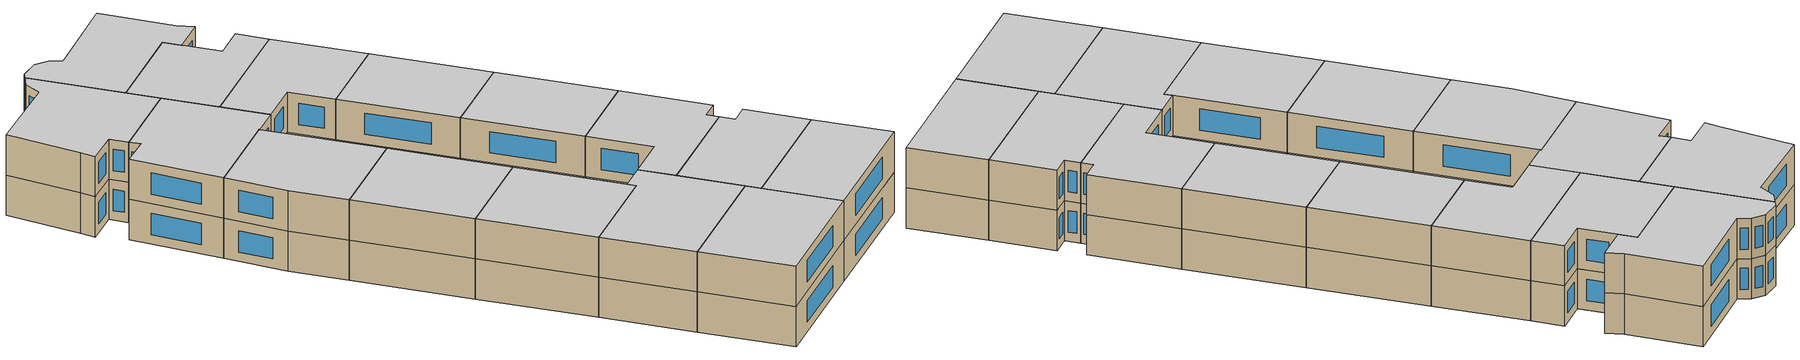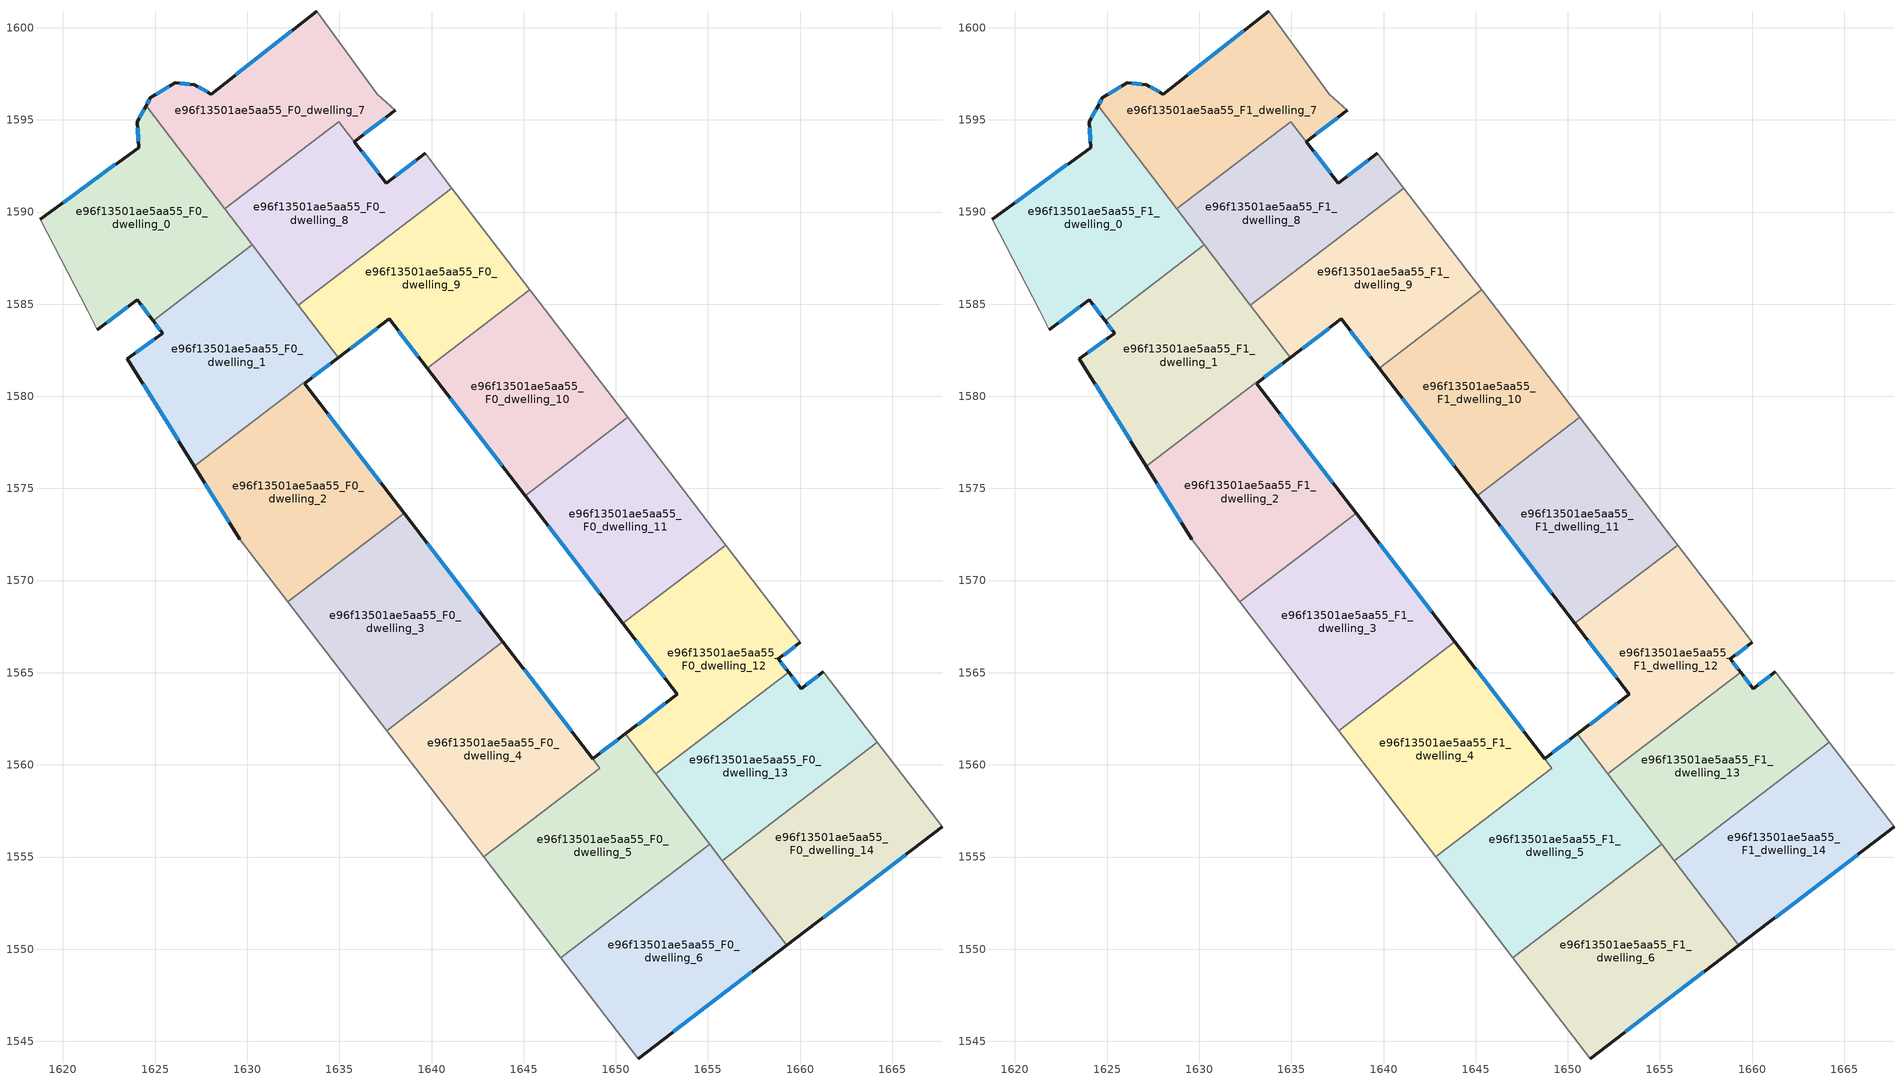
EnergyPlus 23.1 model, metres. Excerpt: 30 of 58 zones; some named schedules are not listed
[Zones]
e96f13501ae5aa55_F0_dwelling_0
 floor ground (EU_floor_Construction): 1624.52,1595.78 1630.28,1588.21 1624.89,1584.1 1624.03,1585.24 1621.85,1583.6 1621.34,1584.65 1618.76,1589.59 1624.1,1593.5 1624.03,1594.9 z0
 wall outside (EU_wall_Construction): 1624.52,1595.78 1624.03,1594.9 1624.1,1593.5 1618.76,1589.59 / 1621.85,1583.6 1624.03,1585.24 1624.89,1584.1 z0:3
 wall adiabatic (EU_wall_Construction): 1618.76,1589.59 1621.34,1584.65 1621.85,1583.6 z0:3
 wall to e96f13501ae5aa55_F0_dwelling_1 (EU_wall_Construction): 1624.89,1584.1 1630.28,1588.21 z0:3
 wall to e96f13501ae5aa55_F0_dwelling_7 (EU_wall_Construction): 1628.79,1590.17 1624.52,1595.78 z0:3
 wall to e96f13501ae5aa55_F0_dwelling_8 (EU_wall_Construction): 1630.28,1588.21 1628.79,1590.17 z0:3
 window (EU_Window_Construction): 1622.85,1592.58 1620.01,1590.51 / 1624.05,1594.57 1624.09,1593.83 / 1624.4,1595.57 1624.15,1595.11 / 1624.24,1584.97 1624.69,1584.37 / 1622.37,1583.99 1623.52,1584.85 z0.7:2.3
e96f13501ae5aa55_F0_dwelling_1
 floor ground (EU_floor_Construction): 1630.28,1588.21 1634.91,1582.15 1634.95,1582.1 1633.11,1580.7 1633.07,1580.75 1627.12,1576.21 1623.5,1582.04 1625.41,1583.41 1624.89,1584.1 z0
 wall outside (EU_wall_Construction): 1624.89,1584.1 1625.41,1583.41 1623.5,1582.04 1627.12,1576.21 / 1633.11,1580.7 1634.95,1582.1 z0:3
 wall to e96f13501ae5aa55_F0_dwelling_2 (EU_wall_Construction): 1627.12,1576.21 1633.07,1580.74 / 1633.07,1580.75 1633.11,1580.7 z0:3
 wall to e96f13501ae5aa55_F0_dwelling_8 (EU_wall_Construction): 1632.78,1584.94 1630.28,1588.21 z0:3
 wall to e96f13501ae5aa55_F0_dwelling_9 (EU_wall_Construction): 1634.95,1582.1 1634.91,1582.15 1632.78,1584.94 z0:3
 window (EU_Window_Construction): 1624.35,1580.67 1626.27,1577.58 / 1624.97,1583.09 1623.95,1582.36 / 1625.02,1583.94 1625.29,1583.57 / 1633.54,1581.03 1634.52,1581.77 z0.7:2.3
e96f13501ae5aa55_F0_dwelling_10
 floor ground (EU_floor_Construction): 1645.34,1585.77 1650.65,1578.85 1645.07,1574.6 1639.76,1581.52 z0
 wall outside (EU_wall_Construction): 1639.76,1581.52 1645.07,1574.6 z0:3
 wall to e96f13501ae5aa55_F0_dwelling_9 (EU_wall_Construction): 1645.34,1585.77 1639.76,1581.52 z0:3
 wall adiabatic (EU_wall_Construction): 1650.65,1578.85 1645.34,1585.77 z0:3
 wall to e96f13501ae5aa55_F0_dwelling_11 (EU_wall_Construction): 1645.07,1574.6 1650.65,1578.85 z0:3
 window (EU_Window_Construction): 1641.01,1579.89 1643.83,1576.22 z0.7:2.3
e96f13501ae5aa55_F0_dwelling_11
 floor ground (EU_floor_Construction): 1650.65,1578.85 1655.97,1571.93 1650.39,1567.67 1645.07,1574.6 z0
 wall outside (EU_wall_Construction): 1645.07,1574.6 1650.39,1567.67 z0:3
 wall adiabatic (EU_wall_Construction): 1655.97,1571.93 1650.65,1578.85 z0:3
 wall to e96f13501ae5aa55_F0_dwelling_12 (EU_wall_Construction): 1650.39,1567.67 1655.97,1571.93 z0:3
 window (EU_Window_Construction): 1646.32,1572.97 1649.14,1569.3 z0.7:2.3
e96f13501ae5aa55_F0_dwelling_12
 floor ground (EU_floor_Construction): 1655.97,1571.93 1660.02,1566.65 1658.83,1565.75 1659.37,1565.03 1652.16,1559.53 1650.52,1561.68 1653.34,1563.84 1650.39,1567.67 z0
 wall outside (EU_wall_Construction): 1650.39,1567.67 1653.34,1563.84 1650.52,1561.68 / 1659.37,1565.03 1658.83,1565.75 1660.02,1566.65 z0:3
 wall to e96f13501ae5aa55_F0_dwelling_13 (EU_wall_Construction): 1652.16,1559.53 1659.37,1565.03 z0:3
 wall adiabatic (EU_wall_Construction): 1660.02,1566.65 1655.97,1571.93 z0:3
 wall to e96f13501ae5aa55_F0_dwelling_5 (EU_wall_Construction): 1650.52,1561.68 1652.16,1559.53 z0:3
 window (EU_Window_Construction): 1652.67,1563.33 1651.18,1562.19 / 1651.08,1566.77 1652.64,1564.74 / 1659.1,1565.96 1659.74,1566.44 / 1659.24,1565.2 1658.95,1565.58 z0.7:2.3
e96f13501ae5aa55_F0_dwelling_13
 floor ground (EU_floor_Construction): 1661.26,1565.04 1664.19,1561.22 1655.77,1554.8 1652.16,1559.53 1659.37,1565.03 1660.07,1564.13 z0
 wall outside (EU_wall_Construction): 1661.26,1565.04 1660.07,1564.13 1659.37,1565.03 z0:3
 wall to e96f13501ae5aa55_F0_dwelling_14 (EU_wall_Construction): 1655.77,1554.8 1664.19,1561.22 z0:3
 wall adiabatic (EU_wall_Construction): 1664.19,1561.22 1661.26,1565.04 z0:3
 wall to e96f13501ae5aa55_F0_dwelling_6 (EU_wall_Construction): 1655.09,1555.69 1655.77,1554.8 z0:3
 wall to e96f13501ae5aa55_F0_dwelling_5 (EU_wall_Construction): 1652.16,1559.53 1655.09,1555.69 z0:3
 window (EU_Window_Construction): 1659.9,1564.34 1659.54,1564.82 / 1660.98,1564.83 1660.34,1564.34 z0.7:2.3
e96f13501ae5aa55_F0_dwelling_14
 floor ground (EU_floor_Construction): 1664.19,1561.22 1667.7,1556.64 1659.27,1550.21 1655.77,1554.8 z0
 wall outside (EU_wall_Construction): 1659.27,1550.21 1667.7,1556.64 z0:3
 wall adiabatic (EU_wall_Construction): 1667.7,1556.64 1664.19,1561.22 z0:3
 wall to e96f13501ae5aa55_F0_dwelling_6 (EU_wall_Construction): 1655.77,1554.8 1659.27,1550.21 z0:3
 window (EU_Window_Construction): 1661.25,1551.72 1665.72,1555.13 z0.7:2.3
e96f13501ae5aa55_F0_dwelling_2
 floor ground (EU_floor_Construction): 1633.11,1580.69 1638.51,1573.66 1632.2,1568.85 1629.59,1572.24 1627.12,1576.21 1633.07,1580.74 z0
 wall outside (EU_wall_Construction): 1627.12,1576.21 1629.59,1572.24 / 1638.51,1573.66 1633.11,1580.69 z0:3
 wall to e96f13501ae5aa55_F0_dwelling_3 (EU_wall_Construction): 1632.2,1568.85 1638.51,1573.66 z0:3
 wall adiabatic (EU_wall_Construction): 1629.59,1572.24 1632.2,1568.85 z0:3
 window (EU_Window_Construction): 1627.7,1575.28 1629.01,1573.18 / 1637.24,1575.31 1634.38,1579.04 z0.7:2.3
e96f13501ae5aa55_F0_dwelling_3
 floor ground (EU_floor_Construction): 1638.51,1573.66 1643.88,1566.67 1637.57,1561.86 1632.2,1568.85 z0
 wall outside (EU_wall_Construction): 1643.88,1566.67 1638.51,1573.66 z0:3
 wall to e96f13501ae5aa55_F0_dwelling_4 (EU_wall_Construction): 1637.57,1561.86 1643.88,1566.67 z0:3
 wall adiabatic (EU_wall_Construction): 1632.2,1568.85 1637.57,1561.86 z0:3
 window (EU_Window_Construction): 1642.62,1568.31 1639.77,1572.02 z0.7:2.3
e96f13501ae5aa55_F0_dwelling_4
 floor ground (EU_floor_Construction): 1643.88,1566.67 1649.13,1559.82 1642.82,1555.01 1637.57,1561.86 z0
 wall outside (EU_wall_Construction): 1648.74,1560.33 1643.88,1566.67 z0:3
 wall adiabatic (EU_wall_Construction): 1637.57,1561.86 1642.82,1555.01 z0:3
 wall to e96f13501ae5aa55_F0_dwelling_5 (EU_wall_Construction): 1642.82,1555.01 1649.13,1559.82 1648.74,1560.33 z0:3
 window (EU_Window_Construction): 1647.6,1561.82 1645.02,1565.18 z0.7:2.3
e96f13501ae5aa55_F0_dwelling_5
 floor ground (EU_floor_Construction): 1650.52,1561.68 1655.09,1555.69 1647.02,1549.54 1642.82,1555.01 1649.13,1559.82 1648.74,1560.33 z0
 wall outside (EU_wall_Construction): 1650.52,1561.68 1648.74,1560.33 z0:3
 wall to e96f13501ae5aa55_F0_dwelling_6 (EU_wall_Construction): 1647.02,1549.54 1655.09,1555.69 z0:3
 wall adiabatic (EU_wall_Construction): 1642.82,1555.01 1647.02,1549.54 z0:3
 window (EU_Window_Construction): 1650.1,1561.36 1649.16,1560.64 z0.7:2.3
e96f13501ae5aa55_F0_dwelling_6
 floor ground (EU_floor_Construction): 1655.09,1555.69 1659.27,1550.21 1651.22,1544.06 1647.02,1549.54 z0
 wall outside (EU_wall_Construction): 1651.22,1544.06 1659.27,1550.21 z0:3
 wall adiabatic (EU_wall_Construction): 1647.02,1549.54 1651.22,1544.06 z0:3
 window (EU_Window_Construction): 1653.11,1545.5 1657.38,1548.76 z0.7:2.3
e96f13501ae5aa55_F0_dwelling_7
 floor ground (EU_floor_Construction): 1633.77,1600.88 1637.05,1596.38 1638.04,1595.53 1635.8,1593.82 1634.97,1594.89 1628.79,1590.17 1624.52,1595.78 1624.74,1596.2 1626.1,1597.02 1627.14,1596.9 1628.03,1596.4 z0
 wall outside (EU_wall_Construction): 1635.8,1593.82 1638.04,1595.53 / 1633.77,1600.88 1628.03,1596.4 1627.14,1596.9 1626.1,1597.02 1624.74,1596.2 1624.52,1595.78 z0:3
 wall to e96f13501ae5aa55_F0_dwelling_8 (EU_wall_Construction): 1628.79,1590.17 1634.97,1594.89 1635.8,1593.82 z0:3
 wall adiabatic (EU_wall_Construction): 1638.04,1595.53 1637.05,1596.38 1633.77,1600.88 z0:3
 window (EU_Window_Construction): 1636.33,1594.22 1637.51,1595.13 / 1624.69,1596.1 1624.57,1595.88 / 1625.78,1596.82 1625.06,1596.39 / 1626.89,1596.93 1626.34,1596.99 / 1627.82,1596.52 1627.35,1596.78 / 1632.42,1599.83 1629.38,1597.45 z0.7:2.3
e96f13501ae5aa55_F0_dwelling_8
 floor ground (EU_floor_Construction): 1639.66,1593.18 1641.1,1591.29 1632.78,1584.94 1628.79,1590.17 1634.97,1594.89 1637.54,1591.56 z0
 wall outside (EU_wall_Construction): 1639.66,1593.18 1637.54,1591.56 1635.8,1593.82 z0:3
 wall to e96f13501ae5aa55_F0_dwelling_9 (EU_wall_Construction): 1632.78,1584.94 1641.1,1591.29 z0:3
 wall adiabatic (EU_wall_Construction): 1641.1,1591.29 1639.66,1593.18 z0:3
 window (EU_Window_Construction): 1639.16,1592.8 1638.04,1591.94 / 1637.13,1592.09 1636.21,1593.29 z0.7:2.3
e96f13501ae5aa55_F0_dwelling_9
 floor ground (EU_floor_Construction): 1641.1,1591.29 1645.34,1585.77 1639.76,1581.52 1637.7,1584.2 1634.95,1582.1 1632.78,1584.94 z0
 wall outside (EU_wall_Construction): 1634.95,1582.1 1637.7,1584.2 1639.76,1581.52 z0:3
 wall adiabatic (EU_wall_Construction): 1645.34,1585.77 1641.1,1591.29 z0:3
 window (EU_Window_Construction): 1635.59,1582.59 1637.05,1583.7 / 1638.18,1583.57 1639.28,1582.15 z0.7:2.3
e96f13501ae5aa55_F1_dwelling_0
 floor to e96f13501ae5aa55_F0_dwelling_0 (EU_floor_Construction): 1624.52,1595.78 1630.28,1588.21 1624.89,1584.1 1624.03,1585.24 1621.85,1583.6 1621.34,1584.65 1618.76,1589.59 1624.1,1593.5 1624.03,1594.9 z3
 wall outside (EU_wall_Construction): 1624.52,1595.78 1624.03,1594.9 1624.1,1593.5 1618.76,1589.59 / 1621.85,1583.6 1624.03,1585.24 1624.89,1584.1 z3:6
 wall adiabatic (EU_wall_Construction): 1618.76,1589.59 1621.34,1584.65 1621.85,1583.6 z3:6
 wall to e96f13501ae5aa55_F1_dwelling_1 (EU_wall_Construction): 1624.89,1584.1 1630.28,1588.21 z3:6
 wall to e96f13501ae5aa55_F1_dwelling_7 (EU_wall_Construction): 1628.79,1590.17 1624.52,1595.78 z3:6
 wall to e96f13501ae5aa55_F1_dwelling_8 (EU_wall_Construction): 1630.28,1588.21 1628.79,1590.17 z3:6
 window (EU_Window_Construction): 1622.85,1592.58 1620.01,1590.51 / 1624.05,1594.57 1624.09,1593.83 / 1624.4,1595.57 1624.15,1595.11 / 1624.24,1584.97 1624.69,1584.37 / 1622.37,1583.99 1623.52,1584.85 z3.7:5.3
 ceiling to e96f13501ae5aa55_F2_dwelling_0 (EU_floor_Construction): 1630.28,1588.21 1624.52,1595.78 1624.03,1594.9 1624.1,1593.5 1618.76,1589.59 1621.34,1584.65 1621.85,1583.6 1624.03,1585.24 1624.89,1584.1 z6
e96f13501ae5aa55_F1_dwelling_1
 floor to e96f13501ae5aa55_F0_dwelling_1 (EU_floor_Construction): 1630.28,1588.21 1634.91,1582.15 1634.95,1582.1 1633.11,1580.7 1633.07,1580.75 1627.12,1576.21 1623.5,1582.04 1625.41,1583.41 1624.89,1584.1 z3
 wall outside (EU_wall_Construction): 1624.89,1584.1 1625.41,1583.41 1623.5,1582.04 1627.12,1576.21 / 1633.11,1580.7 1634.95,1582.1 z3:6
 wall to e96f13501ae5aa55_F1_dwelling_2 (EU_wall_Construction): 1627.12,1576.21 1633.07,1580.74 / 1633.07,1580.75 1633.11,1580.7 z3:6
 wall to e96f13501ae5aa55_F1_dwelling_8 (EU_wall_Construction): 1632.78,1584.94 1630.28,1588.21 z3:6
 wall to e96f13501ae5aa55_F1_dwelling_9 (EU_wall_Construction): 1634.95,1582.1 1634.91,1582.15 1632.78,1584.94 z3:6
 window (EU_Window_Construction): 1624.35,1580.67 1626.27,1577.58 / 1624.97,1583.09 1623.95,1582.36 / 1625.02,1583.94 1625.29,1583.57 / 1633.54,1581.03 1634.52,1581.77 z3.7:5.3
 ceiling to e96f13501ae5aa55_F2_dwelling_1 (EU_floor_Construction): 1633.11,1580.7 1634.95,1582.1 1634.91,1582.15 1630.28,1588.21 1624.89,1584.1 1625.41,1583.41 1623.5,1582.04 1627.12,1576.21 1633.07,1580.75 z6
e96f13501ae5aa55_F1_dwelling_10
 floor to e96f13501ae5aa55_F0_dwelling_10 (EU_floor_Construction): 1645.34,1585.77 1650.65,1578.85 1645.07,1574.6 1639.76,1581.52 z3
 wall outside (EU_wall_Construction): 1639.76,1581.52 1645.07,1574.6 z3:6
 wall to e96f13501ae5aa55_F1_dwelling_9 (EU_wall_Construction): 1645.34,1585.77 1639.76,1581.52 z3:6
 wall adiabatic (EU_wall_Construction): 1650.65,1578.85 1645.34,1585.77 z3:6
 wall to e96f13501ae5aa55_F1_dwelling_11 (EU_wall_Construction): 1645.07,1574.6 1650.65,1578.85 z3:6
 window (EU_Window_Construction): 1641.01,1579.89 1643.83,1576.22 z3.7:5.3
 ceiling to e96f13501ae5aa55_F2_dwelling_10 (EU_floor_Construction): 1650.65,1578.85 1645.34,1585.77 1639.76,1581.52 1645.07,1574.6 z6
e96f13501ae5aa55_F1_dwelling_11
 floor to e96f13501ae5aa55_F0_dwelling_11 (EU_floor_Construction): 1650.65,1578.85 1655.97,1571.93 1650.39,1567.67 1645.07,1574.6 z3
 wall outside (EU_wall_Construction): 1645.07,1574.6 1650.39,1567.67 z3:6
 wall adiabatic (EU_wall_Construction): 1655.97,1571.93 1650.65,1578.85 z3:6
 wall to e96f13501ae5aa55_F1_dwelling_12 (EU_wall_Construction): 1650.39,1567.67 1655.97,1571.93 z3:6
 window (EU_Window_Construction): 1646.32,1572.97 1649.14,1569.3 z3.7:5.3
 ceiling to e96f13501ae5aa55_F2_dwelling_11 (EU_floor_Construction): 1655.97,1571.93 1650.65,1578.85 1645.07,1574.6 1650.39,1567.67 z6
e96f13501ae5aa55_F1_dwelling_12
 floor to e96f13501ae5aa55_F0_dwelling_12 (EU_floor_Construction): 1655.97,1571.93 1660.02,1566.65 1658.83,1565.75 1659.37,1565.03 1652.16,1559.53 1650.52,1561.68 1653.34,1563.84 1650.39,1567.67 z3
 wall outside (EU_wall_Construction): 1650.39,1567.67 1653.34,1563.84 1650.52,1561.68 / 1659.37,1565.03 1658.83,1565.75 1660.02,1566.65 z3:6
 wall to e96f13501ae5aa55_F1_dwelling_13 (EU_wall_Construction): 1652.16,1559.53 1659.37,1565.03 z3:6
 wall adiabatic (EU_wall_Construction): 1660.02,1566.65 1655.97,1571.93 z3:6
 wall to e96f13501ae5aa55_F1_dwelling_5 (EU_wall_Construction): 1650.52,1561.68 1652.16,1559.53 z3:6
 window (EU_Window_Construction): 1652.67,1563.33 1651.18,1562.19 / 1651.08,1566.77 1652.64,1564.74 / 1659.1,1565.96 1659.74,1566.44 / 1659.24,1565.2 1658.95,1565.58 z3.7:5.3
 ceiling to e96f13501ae5aa55_F2_dwelling_12 (EU_floor_Construction): 1659.37,1565.03 1658.83,1565.75 1660.02,1566.65 1655.97,1571.93 1650.39,1567.67 1653.34,1563.84 1650.52,1561.68 1652.16,1559.53 z6
e96f13501ae5aa55_F1_dwelling_13
 floor to e96f13501ae5aa55_F0_dwelling_13 (EU_floor_Construction): 1661.26,1565.04 1664.19,1561.22 1655.77,1554.8 1652.16,1559.53 1659.37,1565.03 1660.07,1564.13 z3
 wall outside (EU_wall_Construction): 1661.26,1565.04 1660.07,1564.13 1659.37,1565.03 z3:6
 wall to e96f13501ae5aa55_F1_dwelling_14 (EU_wall_Construction): 1655.77,1554.8 1664.19,1561.22 z3:6
 wall adiabatic (EU_wall_Construction): 1664.19,1561.22 1661.26,1565.04 z3:6
 wall to e96f13501ae5aa55_F1_dwelling_6 (EU_wall_Construction): 1655.09,1555.69 1655.77,1554.8 z3:6
 wall to e96f13501ae5aa55_F1_dwelling_5 (EU_wall_Construction): 1652.16,1559.53 1655.09,1555.69 z3:6
 window (EU_Window_Construction): 1659.9,1564.34 1659.54,1564.82 / 1660.98,1564.83 1660.34,1564.34 z3.7:5.3
 ceiling to e96f13501ae5aa55_F2_dwelling_13 (EU_floor_Construction): 1664.19,1561.22 1661.26,1565.04 1660.07,1564.13 1659.37,1565.03 1652.16,1559.53 1655.77,1554.8 z6
e96f13501ae5aa55_F1_dwelling_14
 floor to e96f13501ae5aa55_F0_dwelling_14 (EU_floor_Construction): 1664.19,1561.22 1667.7,1556.64 1659.27,1550.21 1655.77,1554.8 z3
 wall outside (EU_wall_Construction): 1659.27,1550.21 1667.7,1556.64 z3:6
 wall adiabatic (EU_wall_Construction): 1667.7,1556.64 1664.19,1561.22 z3:6
 wall to e96f13501ae5aa55_F1_dwelling_6 (EU_wall_Construction): 1655.77,1554.8 1659.27,1550.21 z3:6
 window (EU_Window_Construction): 1661.25,1551.72 1665.72,1555.13 z3.7:5.3
 ceiling to e96f13501ae5aa55_F2_dwelling_14 (EU_floor_Construction): 1667.7,1556.64 1664.19,1561.22 1655.77,1554.8 1659.27,1550.21 z6
e96f13501ae5aa55_F1_dwelling_2
 floor to e96f13501ae5aa55_F0_dwelling_2 (EU_floor_Construction): 1633.11,1580.69 1638.51,1573.66 1632.2,1568.85 1629.59,1572.24 1627.12,1576.21 1633.07,1580.75 z3
 wall outside (EU_wall_Construction): 1627.12,1576.21 1629.59,1572.24 / 1638.51,1573.66 1633.11,1580.69 z3:6
 wall to e96f13501ae5aa55_F1_dwelling_3 (EU_wall_Construction): 1632.2,1568.85 1638.51,1573.66 z3:6
 wall adiabatic (EU_wall_Construction): 1629.59,1572.24 1632.2,1568.85 z3:6
 window (EU_Window_Construction): 1627.7,1575.28 1629.01,1573.18 / 1637.24,1575.31 1634.38,1579.04 z3.7:5.3
 ceiling to e96f13501ae5aa55_F2_dwelling_2 (EU_floor_Construction): 1638.51,1573.66 1633.11,1580.69 1633.07,1580.75 1627.12,1576.21 1629.59,1572.24 1632.2,1568.85 z6
e96f13501ae5aa55_F1_dwelling_3
 floor to e96f13501ae5aa55_F0_dwelling_3 (EU_floor_Construction): 1638.51,1573.66 1643.88,1566.67 1637.57,1561.86 1632.2,1568.85 z3
 wall outside (EU_wall_Construction): 1643.88,1566.67 1638.51,1573.66 z3:6
 wall to e96f13501ae5aa55_F1_dwelling_4 (EU_wall_Construction): 1637.57,1561.86 1643.88,1566.67 z3:6
 wall adiabatic (EU_wall_Construction): 1632.2,1568.85 1637.57,1561.86 z3:6
 window (EU_Window_Construction): 1642.62,1568.31 1639.77,1572.02 z3.7:5.3
 ceiling to e96f13501ae5aa55_F2_dwelling_3 (EU_floor_Construction): 1643.88,1566.67 1638.51,1573.66 1632.2,1568.85 1637.57,1561.86 z6
e96f13501ae5aa55_F1_dwelling_4
 floor to e96f13501ae5aa55_F0_dwelling_4 (EU_floor_Construction): 1643.88,1566.67 1649.13,1559.82 1642.82,1555.01 1637.57,1561.86 z3
 wall outside (EU_wall_Construction): 1648.74,1560.33 1643.88,1566.67 z3:6
 wall adiabatic (EU_wall_Construction): 1637.57,1561.86 1642.82,1555.01 z3:6
 wall to e96f13501ae5aa55_F1_dwelling_5 (EU_wall_Construction): 1642.82,1555.01 1649.13,1559.82 1648.74,1560.33 z3:6
 window (EU_Window_Construction): 1647.6,1561.82 1645.02,1565.18 z3.7:5.3
 ceiling to e96f13501ae5aa55_F2_dwelling_4 (EU_floor_Construction): 1649.13,1559.82 1643.88,1566.67 1637.57,1561.86 1642.82,1555.01 z6
e96f13501ae5aa55_F1_dwelling_5
 floor to e96f13501ae5aa55_F0_dwelling_5 (EU_floor_Construction): 1650.52,1561.68 1655.09,1555.69 1647.02,1549.54 1642.82,1555.01 1649.13,1559.82 1648.74,1560.33 z3
 wall outside (EU_wall_Construction): 1650.52,1561.68 1648.74,1560.33 z3:6
 wall to e96f13501ae5aa55_F1_dwelling_6 (EU_wall_Construction): 1647.02,1549.54 1655.09,1555.69 z3:6
 wall adiabatic (EU_wall_Construction): 1642.82,1555.01 1647.02,1549.54 z3:6
 window (EU_Window_Construction): 1650.1,1561.36 1649.16,1560.64 z3.7:5.3
 ceiling to e96f13501ae5aa55_F2_dwelling_5 (EU_floor_Construction): 1655.09,1555.69 1650.52,1561.68 1648.74,1560.33 1649.13,1559.82 1642.82,1555.01 1647.02,1549.54 z6
e96f13501ae5aa55_F1_dwelling_6
 floor to e96f13501ae5aa55_F0_dwelling_6 (EU_floor_Construction): 1655.09,1555.69 1659.27,1550.21 1651.22,1544.06 1647.02,1549.54 z3
 wall outside (EU_wall_Construction): 1651.22,1544.06 1659.27,1550.21 z3:6
 wall adiabatic (EU_wall_Construction): 1647.02,1549.54 1651.22,1544.06 z3:6
 window (EU_Window_Construction): 1653.11,1545.5 1657.38,1548.76 z3.7:5.3
 ceiling to e96f13501ae5aa55_F2_dwelling_6 (EU_floor_Construction): 1659.27,1550.21 1655.09,1555.69 1647.02,1549.54 1651.22,1544.06 z6
e96f13501ae5aa55_F1_dwelling_7
 floor to e96f13501ae5aa55_F0_dwelling_7 (EU_floor_Construction): 1633.77,1600.88 1637.05,1596.38 1638.04,1595.53 1635.8,1593.82 1634.97,1594.89 1628.79,1590.17 1624.52,1595.78 1624.74,1596.2 1626.1,1597.02 1627.14,1596.9 1628.03,1596.4 z3
 wall outside (EU_wall_Construction): 1635.8,1593.82 1638.04,1595.53 / 1633.77,1600.88 1628.03,1596.4 1627.14,1596.9 1626.1,1597.02 1624.74,1596.2 1624.52,1595.78 z3:6
 wall to e96f13501ae5aa55_F1_dwelling_8 (EU_wall_Construction): 1628.79,1590.17 1634.97,1594.89 1635.8,1593.82 z3:6
 wall adiabatic (EU_wall_Construction): 1638.04,1595.53 1637.05,1596.38 1633.77,1600.88 z3:6
 window (EU_Window_Construction): 1636.33,1594.22 1637.51,1595.13 / 1624.69,1596.1 1624.57,1595.88 / 1625.78,1596.82 1625.06,1596.39 / 1626.89,1596.93 1626.34,1596.99 / 1627.82,1596.52 1627.35,1596.78 / 1632.42,1599.83 1629.38,1597.45 z3.7:5.3
 ceiling to e96f13501ae5aa55_F2_dwelling_7 (EU_floor_Construction): 1635.8,1593.82 1638.04,1595.53 1637.05,1596.38 1633.77,1600.88 1628.03,1596.4 1627.14,1596.9 1626.1,1597.02 1624.74,1596.2 1624.52,1595.78 1628.79,1590.17 1634.97,1594.89 z6
e96f13501ae5aa55_F1_dwelling_8
 floor to e96f13501ae5aa55_F0_dwelling_8 (EU_floor_Construction): 1639.66,1593.18 1641.1,1591.29 1632.78,1584.94 1628.79,1590.17 1634.97,1594.89 1637.54,1591.56 z3
 wall outside (EU_wall_Construction): 1639.66,1593.18 1637.54,1591.56 1635.8,1593.82 z3:6
 wall to e96f13501ae5aa55_F1_dwelling_9 (EU_wall_Construction): 1632.78,1584.94 1641.1,1591.29 z3:6
 wall adiabatic (EU_wall_Construction): 1641.1,1591.29 1639.66,1593.18 z3:6
 window (EU_Window_Construction): 1639.16,1592.8 1638.04,1591.94 / 1637.13,1592.09 1636.21,1593.29 z3.7:5.3
 ceiling to e96f13501ae5aa55_F2_dwelling_8 (EU_floor_Construction): 1641.1,1591.29 1639.66,1593.18 1637.54,1591.56 1634.97,1594.89 1628.79,1590.17 1632.78,1584.94 z6
e96f13501ae5aa55_F1_dwelling_9
 floor to e96f13501ae5aa55_F0_dwelling_9 (EU_floor_Construction): 1641.1,1591.29 1645.34,1585.77 1639.76,1581.52 1637.7,1584.2 1634.95,1582.1 1632.78,1584.94 z3
 wall outside (EU_wall_Construction): 1634.95,1582.1 1637.7,1584.2 1639.76,1581.52 z3:6
 wall adiabatic (EU_wall_Construction): 1645.34,1585.77 1641.1,1591.29 z3:6
 window (EU_Window_Construction): 1635.59,1582.59 1637.05,1583.7 / 1638.18,1583.57 1639.28,1582.15 z3.7:5.3
 ceiling to e96f13501ae5aa55_F2_dwelling_9 (EU_floor_Construction): 1645.34,1585.77 1641.1,1591.29 1632.78,1584.94 1634.95,1582.1 1637.7,1584.2 1639.76,1581.52 z6
[Building]
EU S2 Campaign: North Axis=0; Terrain=City; Solar Distribution=FullExterior
[Site:Location]
Budapest.Ferenc.Liszt.Intl.AP: Latitude=47.437; Longitude=19.256; Time Zone=1; Elevation=185
[SizingPeriod:WeatherFileDays]
AnnualSizingPeriod: Begin Month=1; Begin Day of Month=1; End Month=12; End Day of Month=31; Day of Week for Start Day=Monday; Use Weather File Daylight Saving Period=No; Use Weather File Rain and Snow Indicators=No
[MATERIAL]
EU_InternalMass_Material: Roughness=MediumRough; Thickness=0.1; Conductivity=1; Density=1800; Specific Heat=900; Thermal Absorptance=0.9; Solar Absorptance=0.7; Visible Absorptance=0.7
[MATERIAL:NOMASS] Roughness=MediumRough; Thermal Absorptance=0.9; Solar Absorptance=0.7; Visible Absorptance=0.7
Name | Thermal Resistance
EU_wall_NoMass | 0.832559
EU_floor_NoMass | 0.872794
[WINDOWMATERIAL:SIMPLEGLAZINGSYSTEM]
EU_Window_SimpleGlazing: UFactor=2.79869; Solar Heat Gain Coefficient=0.75; Visible Transmittance=0.75
[CONSTRUCTION]
EU_wall_Construction: EU_wall_NoMass
EU_floor_Construction: EU_floor_NoMass
EU_Window_Construction: EU_Window_SimpleGlazing
EU_InternalMass_Construction: EU_InternalMass_Material
[ZONE] Type=1; Multiplier=1; Ceiling Height=autocalculate; Floor Area=autocalculate; Part of Total Floor Area=Yes
Name | Volume
e96f13501ae5aa55_F0_dwelling_0; e96f13501ae5aa55_F1_dwelling_0 | 209.892
e96f13501ae5aa55_F0_dwelling_1; e96f13501ae5aa55_F1_dwelling_1 | 210.311
e96f13501ae5aa55_F0_dwelling_10; e96f13501ae5aa55_F1_dwelling_10 | 183.678
e96f13501ae5aa55_F0_dwelling_11; e96f13501ae5aa55_F1_dwelling_11 | 183.66
e96f13501ae5aa55_F0_dwelling_12; e96f13501ae5aa55_F1_dwelling_12; e96f13501ae5aa55_F0_dwelling_14; e96f13501ae5aa55_F1_dwelling_14 | 183.659
e96f13501ae5aa55_F0_dwelling_13; e96f13501ae5aa55_F1_dwelling_13 | 183.65
e96f13501ae5aa55_F0_dwelling_2; e96f13501ae5aa55_F1_dwelling_2 | 209.464
e96f13501ae5aa55_F0_dwelling_3; e96f13501ae5aa55_F1_dwelling_3 | 209.907
e96f13501ae5aa55_F0_dwelling_4; e96f13501ae5aa55_F1_dwelling_4 | 205.573
e96f13501ae5aa55_F0_dwelling_5; e96f13501ae5aa55_F1_dwelling_5 | 214.181
e96f13501ae5aa55_F0_dwelling_6; e96f13501ae5aa55_F1_dwelling_6 | 209.91
e96f13501ae5aa55_F0_dwelling_7; e96f13501ae5aa55_F1_dwelling_7 | 194.554
e96f13501ae5aa55_F0_dwelling_8; e96f13501ae5aa55_F1_dwelling_8 | 172.778
e96f13501ae5aa55_F0_dwelling_9; e96f13501ae5aa55_F1_dwelling_9 | 183.665
[INTERNALMASS] Construction=EU_InternalMass_Construction
Name | Zone or ZoneList | Surface Area
e96f13501ae5aa55_F0_dwelling_0_EU_InternalMass | e96f13501ae5aa55_F0_dwelling_0 | 69.9641
e96f13501ae5aa55_F0_dwelling_1_EU_InternalMass | e96f13501ae5aa55_F0_dwelling_1 | 70.1036
e96f13501ae5aa55_F0_dwelling_2_EU_InternalMass | e96f13501ae5aa55_F0_dwelling_2 | 69.8215
e96f13501ae5aa55_F0_dwelling_3_EU_InternalMass | e96f13501ae5aa55_F0_dwelling_3 | 69.969
e96f13501ae5aa55_F0_dwelling_4_EU_InternalMass | e96f13501ae5aa55_F0_dwelling_4 | 68.5241
e96f13501ae5aa55_F0_dwelling_5_EU_InternalMass | e96f13501ae5aa55_F0_dwelling_5 | 71.3945
e96f13501ae5aa55_F0_dwelling_6_EU_InternalMass | e96f13501ae5aa55_F0_dwelling_6 | 69.97
e96f13501ae5aa55_F0_dwelling_7_EU_InternalMass | e96f13501ae5aa55_F0_dwelling_7 | 64.8514
e96f13501ae5aa55_F0_dwelling_8_EU_InternalMass | e96f13501ae5aa55_F0_dwelling_8 | 57.5923
e96f13501ae5aa55_F0_dwelling_9_EU_InternalMass | e96f13501ae5aa55_F0_dwelling_9 | 61.2219
e96f13501ae5aa55_F0_dwelling_10_EU_InternalMass | e96f13501ae5aa55_F0_dwelling_10 | 61.226
e96f13501ae5aa55_F0_dwelling_11_EU_InternalMass | e96f13501ae5aa55_F0_dwelling_11 | 61.2199
e96f13501ae5aa55_F0_dwelling_12_EU_InternalMass | e96f13501ae5aa55_F0_dwelling_12 | 61.2196
e96f13501ae5aa55_F0_dwelling_13_EU_InternalMass | e96f13501ae5aa55_F0_dwelling_13 | 61.2164
e96f13501ae5aa55_F0_dwelling_14_EU_InternalMass | e96f13501ae5aa55_F0_dwelling_14 | 61.2197
e96f13501ae5aa55_F1_dwelling_0_EU_InternalMass | e96f13501ae5aa55_F1_dwelling_0 | 69.9641
e96f13501ae5aa55_F1_dwelling_1_EU_InternalMass | e96f13501ae5aa55_F1_dwelling_1 | 70.1036
e96f13501ae5aa55_F1_dwelling_2_EU_InternalMass | e96f13501ae5aa55_F1_dwelling_2 | 69.8215
e96f13501ae5aa55_F1_dwelling_3_EU_InternalMass | e96f13501ae5aa55_F1_dwelling_3 | 69.969
e96f13501ae5aa55_F1_dwelling_4_EU_InternalMass | e96f13501ae5aa55_F1_dwelling_4 | 68.5241
e96f13501ae5aa55_F1_dwelling_5_EU_InternalMass | e96f13501ae5aa55_F1_dwelling_5 | 71.3945
e96f13501ae5aa55_F1_dwelling_6_EU_InternalMass | e96f13501ae5aa55_F1_dwelling_6 | 69.97
e96f13501ae5aa55_F1_dwelling_7_EU_InternalMass | e96f13501ae5aa55_F1_dwelling_7 | 64.8514
e96f13501ae5aa55_F1_dwelling_8_EU_InternalMass | e96f13501ae5aa55_F1_dwelling_8 | 57.5923
e96f13501ae5aa55_F1_dwelling_9_EU_InternalMass | e96f13501ae5aa55_F1_dwelling_9 | 61.2219
e96f13501ae5aa55_F1_dwelling_10_EU_InternalMass | e96f13501ae5aa55_F1_dwelling_10 | 61.226
e96f13501ae5aa55_F1_dwelling_11_EU_InternalMass | e96f13501ae5aa55_F1_dwelling_11 | 61.2199
e96f13501ae5aa55_F1_dwelling_12_EU_InternalMass | e96f13501ae5aa55_F1_dwelling_12 | 61.2196
e96f13501ae5aa55_F1_dwelling_13_EU_InternalMass | e96f13501ae5aa55_F1_dwelling_13 | 61.2164
e96f13501ae5aa55_F1_dwelling_14_EU_InternalMass | e96f13501ae5aa55_F1_dwelling_14 | 61.2197
[OTHEREQUIPMENT] Fuel Type=Electricity; Design Level Calculation Method=Watts/Area; Power per Zone Floor Area=1; Fraction Latent=0; Fraction Radiant=0; Fraction Lost=0; Carbon Dioxide Generation Rate=0; EndUse Subcategory=EU_Step8_InternalGains
Name | Zone or ZoneList or Space or SpaceList | Schedule
EU_Step8_InternalGain_e96f13501ae5aa55_F0_dwelling_0_f000 | e96f13501ae5aa55_F0_dwelling_0 | EU_Step8_GainSchedule_e96f13501ae5aa55_F0_dwelling_0_f000
EU_Step8_InternalGain_e96f13501ae5aa55_F0_dwelling_1_f000 | e96f13501ae5aa55_F0_dwelling_1 | EU_Step8_GainSchedule_e96f13501ae5aa55_F0_dwelling_1_f000
EU_Step8_InternalGain_e96f13501ae5aa55_F0_dwelling_2_f000 | e96f13501ae5aa55_F0_dwelling_2 | EU_Step8_GainSchedule_e96f13501ae5aa55_F0_dwelling_2_f000
EU_Step8_InternalGain_e96f13501ae5aa55_F0_dwelling_3_f000 | e96f13501ae5aa55_F0_dwelling_3 | EU_Step8_GainSchedule_e96f13501ae5aa55_F0_dwelling_3_f000
EU_Step8_InternalGain_e96f13501ae5aa55_F0_dwelling_4_f000 | e96f13501ae5aa55_F0_dwelling_4 | EU_Step8_GainSchedule_e96f13501ae5aa55_F0_dwelling_4_f000
EU_Step8_InternalGain_e96f13501ae5aa55_F0_dwelling_5_f000 | e96f13501ae5aa55_F0_dwelling_5 | EU_Step8_GainSchedule_e96f13501ae5aa55_F0_dwelling_5_f000
EU_Step8_InternalGain_e96f13501ae5aa55_F0_dwelling_6_f000 | e96f13501ae5aa55_F0_dwelling_6 | EU_Step8_GainSchedule_e96f13501ae5aa55_F0_dwelling_6_f000
EU_Step8_InternalGain_e96f13501ae5aa55_F0_dwelling_7_f000 | e96f13501ae5aa55_F0_dwelling_7 | EU_Step8_GainSchedule_e96f13501ae5aa55_F0_dwelling_7_f000
EU_Step8_InternalGain_e96f13501ae5aa55_F0_dwelling_8_f000 | e96f13501ae5aa55_F0_dwelling_8 | EU_Step8_GainSchedule_e96f13501ae5aa55_F0_dwelling_8_f000
EU_Step8_InternalGain_e96f13501ae5aa55_F0_dwelling_9_f000 | e96f13501ae5aa55_F0_dwelling_9 | EU_Step8_GainSchedule_e96f13501ae5aa55_F0_dwelling_9_f000
EU_Step8_InternalGain_e96f13501ae5aa55_F0_dwelling_10_f000 | e96f13501ae5aa55_F0_dwelling_10 | EU_Step8_GainSchedule_e96f13501ae5aa55_F0_dwelling_10_f000
EU_Step8_InternalGain_e96f13501ae5aa55_F0_dwelling_11_f000 | e96f13501ae5aa55_F0_dwelling_11 | EU_Step8_GainSchedule_e96f13501ae5aa55_F0_dwelling_11_f000
EU_Step8_InternalGain_e96f13501ae5aa55_F0_dwelling_12_f000 | e96f13501ae5aa55_F0_dwelling_12 | EU_Step8_GainSchedule_e96f13501ae5aa55_F0_dwelling_12_f000
EU_Step8_InternalGain_e96f13501ae5aa55_F0_dwelling_13_f000 | e96f13501ae5aa55_F0_dwelling_13 | EU_Step8_GainSchedule_e96f13501ae5aa55_F0_dwelling_13_f000
EU_Step8_InternalGain_e96f13501ae5aa55_F0_dwelling_14_f000 | e96f13501ae5aa55_F0_dwelling_14 | EU_Step8_GainSchedule_e96f13501ae5aa55_F0_dwelling_14_f000
EU_Step8_InternalGain_e96f13501ae5aa55_F1_dwelling_0_f000 | e96f13501ae5aa55_F1_dwelling_0 | EU_Step8_GainSchedule_e96f13501ae5aa55_F1_dwelling_0_f000
EU_Step8_InternalGain_e96f13501ae5aa55_F1_dwelling_1_f000 | e96f13501ae5aa55_F1_dwelling_1 | EU_Step8_GainSchedule_e96f13501ae5aa55_F1_dwelling_1_f000
EU_Step8_InternalGain_e96f13501ae5aa55_F1_dwelling_2_f000 | e96f13501ae5aa55_F1_dwelling_2 | EU_Step8_GainSchedule_e96f13501ae5aa55_F1_dwelling_2_f000
EU_Step8_InternalGain_e96f13501ae5aa55_F1_dwelling_3_f000 | e96f13501ae5aa55_F1_dwelling_3 | EU_Step8_GainSchedule_e96f13501ae5aa55_F1_dwelling_3_f000
EU_Step8_InternalGain_e96f13501ae5aa55_F1_dwelling_4_f000 | e96f13501ae5aa55_F1_dwelling_4 | EU_Step8_GainSchedule_e96f13501ae5aa55_F1_dwelling_4_f000
EU_Step8_InternalGain_e96f13501ae5aa55_F1_dwelling_5_f000 | e96f13501ae5aa55_F1_dwelling_5 | EU_Step8_GainSchedule_e96f13501ae5aa55_F1_dwelling_5_f000
EU_Step8_InternalGain_e96f13501ae5aa55_F1_dwelling_6_f000 | e96f13501ae5aa55_F1_dwelling_6 | EU_Step8_GainSchedule_e96f13501ae5aa55_F1_dwelling_6_f000
EU_Step8_InternalGain_e96f13501ae5aa55_F1_dwelling_7_f000 | e96f13501ae5aa55_F1_dwelling_7 | EU_Step8_GainSchedule_e96f13501ae5aa55_F1_dwelling_7_f000
EU_Step8_InternalGain_e96f13501ae5aa55_F1_dwelling_8_f000 | e96f13501ae5aa55_F1_dwelling_8 | EU_Step8_GainSchedule_e96f13501ae5aa55_F1_dwelling_8_f000
EU_Step8_InternalGain_e96f13501ae5aa55_F1_dwelling_9_f000 | e96f13501ae5aa55_F1_dwelling_9 | EU_Step8_GainSchedule_e96f13501ae5aa55_F1_dwelling_9_f000
EU_Step8_InternalGain_e96f13501ae5aa55_F1_dwelling_10_f000 | e96f13501ae5aa55_F1_dwelling_10 | EU_Step8_GainSchedule_e96f13501ae5aa55_F1_dwelling_10_f000
EU_Step8_InternalGain_e96f13501ae5aa55_F1_dwelling_11_f000 | e96f13501ae5aa55_F1_dwelling_11 | EU_Step8_GainSchedule_e96f13501ae5aa55_F1_dwelling_11_f000
EU_Step8_InternalGain_e96f13501ae5aa55_F1_dwelling_12_f000 | e96f13501ae5aa55_F1_dwelling_12 | EU_Step8_GainSchedule_e96f13501ae5aa55_F1_dwelling_12_f000
EU_Step8_InternalGain_e96f13501ae5aa55_F1_dwelling_13_f000 | e96f13501ae5aa55_F1_dwelling_13 | EU_Step8_GainSchedule_e96f13501ae5aa55_F1_dwelling_13_f000
EU_Step8_InternalGain_e96f13501ae5aa55_F1_dwelling_14_f000 | e96f13501ae5aa55_F1_dwelling_14 | EU_Step8_GainSchedule_e96f13501ae5aa55_F1_dwelling_14_f000
[ZONEVENTILATION:DESIGNFLOWRATE] Schedule=EU_AlwaysOn; Design Flow Rate Calculation Method=AirChanges/Hour; Air Changes per Hour=0.475469; Ventilation Type=Natural; Fan Pressure Rise=0; Fan Total Efficiency=1; Constant Term Coefficient=1; Temperature Term Coefficient=0; Velocity Term Coefficient=0; Velocity Squared Term Coefficient=0; Minimum Indoor Temperature=-100; Maximum Indoor Temperature=100; Delta Temperature=-100; Minimum Outdoor Temperature=-100; Maximum Outdoor Temperature=100; Maximum Wind Speed=40
Name | Zone or ZoneList or Space or SpaceList
EU_ConstantAir_e96f13501ae5aa55_F0_dwelling_0 | e96f13501ae5aa55_F0_dwelling_0
EU_ConstantAir_e96f13501ae5aa55_F0_dwelling_1 | e96f13501ae5aa55_F0_dwelling_1
EU_ConstantAir_e96f13501ae5aa55_F0_dwelling_2 | e96f13501ae5aa55_F0_dwelling_2
EU_ConstantAir_e96f13501ae5aa55_F0_dwelling_3 | e96f13501ae5aa55_F0_dwelling_3
EU_ConstantAir_e96f13501ae5aa55_F0_dwelling_4 | e96f13501ae5aa55_F0_dwelling_4
EU_ConstantAir_e96f13501ae5aa55_F0_dwelling_5 | e96f13501ae5aa55_F0_dwelling_5
EU_ConstantAir_e96f13501ae5aa55_F0_dwelling_6 | e96f13501ae5aa55_F0_dwelling_6
EU_ConstantAir_e96f13501ae5aa55_F0_dwelling_7 | e96f13501ae5aa55_F0_dwelling_7
EU_ConstantAir_e96f13501ae5aa55_F0_dwelling_8 | e96f13501ae5aa55_F0_dwelling_8
EU_ConstantAir_e96f13501ae5aa55_F0_dwelling_9 | e96f13501ae5aa55_F0_dwelling_9
EU_ConstantAir_e96f13501ae5aa55_F0_dwelling_10 | e96f13501ae5aa55_F0_dwelling_10
EU_ConstantAir_e96f13501ae5aa55_F0_dwelling_11 | e96f13501ae5aa55_F0_dwelling_11
EU_ConstantAir_e96f13501ae5aa55_F0_dwelling_12 | e96f13501ae5aa55_F0_dwelling_12
EU_ConstantAir_e96f13501ae5aa55_F0_dwelling_13 | e96f13501ae5aa55_F0_dwelling_13
EU_ConstantAir_e96f13501ae5aa55_F0_dwelling_14 | e96f13501ae5aa55_F0_dwelling_14
EU_ConstantAir_e96f13501ae5aa55_F1_dwelling_0 | e96f13501ae5aa55_F1_dwelling_0
EU_ConstantAir_e96f13501ae5aa55_F1_dwelling_1 | e96f13501ae5aa55_F1_dwelling_1
EU_ConstantAir_e96f13501ae5aa55_F1_dwelling_2 | e96f13501ae5aa55_F1_dwelling_2
EU_ConstantAir_e96f13501ae5aa55_F1_dwelling_3 | e96f13501ae5aa55_F1_dwelling_3
EU_ConstantAir_e96f13501ae5aa55_F1_dwelling_4 | e96f13501ae5aa55_F1_dwelling_4
EU_ConstantAir_e96f13501ae5aa55_F1_dwelling_5 | e96f13501ae5aa55_F1_dwelling_5
EU_ConstantAir_e96f13501ae5aa55_F1_dwelling_6 | e96f13501ae5aa55_F1_dwelling_6
EU_ConstantAir_e96f13501ae5aa55_F1_dwelling_7 | e96f13501ae5aa55_F1_dwelling_7
EU_ConstantAir_e96f13501ae5aa55_F1_dwelling_8 | e96f13501ae5aa55_F1_dwelling_8
EU_ConstantAir_e96f13501ae5aa55_F1_dwelling_9 | e96f13501ae5aa55_F1_dwelling_9
EU_ConstantAir_e96f13501ae5aa55_F1_dwelling_10 | e96f13501ae5aa55_F1_dwelling_10
EU_ConstantAir_e96f13501ae5aa55_F1_dwelling_11 | e96f13501ae5aa55_F1_dwelling_11
EU_ConstantAir_e96f13501ae5aa55_F1_dwelling_12 | e96f13501ae5aa55_F1_dwelling_12
EU_ConstantAir_e96f13501ae5aa55_F1_dwelling_13 | e96f13501ae5aa55_F1_dwelling_13
EU_ConstantAir_e96f13501ae5aa55_F1_dwelling_14 | e96f13501ae5aa55_F1_dwelling_14
[HVACTEMPLATE:ZONE:IDEALLOADSAIRSYSTEM] System Availability Schedule=EU_AlwaysOn; Maximum Heating Supply Air Temperature=50; Minimum Cooling Supply Air Temperature=13; Maximum Heating Supply Air Humidity Ratio=0.0156; Minimum Cooling Supply Air Humidity Ratio=0.0077; Heating Limit=NoLimit; Cooling Limit=NoLimit; Heating Availability Schedule=EU_AlwaysOn; Cooling Availability Schedule=EU_CoolingOff; Dehumidification Control Type=ConstantSensibleHeatRatio; Cooling Sensible Heat Ratio=0.7; Dehumidification Setpoint=60; Humidification Control Type=None; Humidification Setpoint=30; Outdoor Air Method=None; Outdoor Air Flow Rate per Person=0.00944; Outdoor Air Flow Rate per Zone Floor Area=0; Outdoor Air Flow Rate per Zone=0; Demand Controlled Ventilation Type=None; Outdoor Air Economizer Type=NoEconomizer; Heat Recovery Type=None; Sensible Heat Recovery Effectiveness=0.7; Latent Heat Recovery Effectiveness=0.65
Name | Template Thermostat
e96f13501ae5aa55_F0_dwelling_0 | EU_HeatOnly_e96f13501ae5aa55_F0_dwelling_0
e96f13501ae5aa55_F0_dwelling_1 | EU_HeatOnly_e96f13501ae5aa55_F0_dwelling_1
e96f13501ae5aa55_F0_dwelling_2 | EU_HeatOnly_e96f13501ae5aa55_F0_dwelling_2
e96f13501ae5aa55_F0_dwelling_3 | EU_HeatOnly_e96f13501ae5aa55_F0_dwelling_3
e96f13501ae5aa55_F0_dwelling_4 | EU_HeatOnly_e96f13501ae5aa55_F0_dwelling_4
e96f13501ae5aa55_F0_dwelling_5 | EU_HeatOnly_e96f13501ae5aa55_F0_dwelling_5
e96f13501ae5aa55_F0_dwelling_6 | EU_HeatOnly_e96f13501ae5aa55_F0_dwelling_6
e96f13501ae5aa55_F0_dwelling_7 | EU_HeatOnly_e96f13501ae5aa55_F0_dwelling_7
e96f13501ae5aa55_F0_dwelling_8 | EU_HeatOnly_e96f13501ae5aa55_F0_dwelling_8
e96f13501ae5aa55_F0_dwelling_9 | EU_HeatOnly_e96f13501ae5aa55_F0_dwelling_9
e96f13501ae5aa55_F0_dwelling_10 | EU_HeatOnly_e96f13501ae5aa55_F0_dwelling_10
e96f13501ae5aa55_F0_dwelling_11 | EU_HeatOnly_e96f13501ae5aa55_F0_dwelling_11
e96f13501ae5aa55_F0_dwelling_12 | EU_HeatOnly_e96f13501ae5aa55_F0_dwelling_12
e96f13501ae5aa55_F0_dwelling_13 | EU_HeatOnly_e96f13501ae5aa55_F0_dwelling_13
e96f13501ae5aa55_F0_dwelling_14 | EU_HeatOnly_e96f13501ae5aa55_F0_dwelling_14
e96f13501ae5aa55_F1_dwelling_0 | EU_HeatOnly_e96f13501ae5aa55_F1_dwelling_0
e96f13501ae5aa55_F1_dwelling_1 | EU_HeatOnly_e96f13501ae5aa55_F1_dwelling_1
e96f13501ae5aa55_F1_dwelling_2 | EU_HeatOnly_e96f13501ae5aa55_F1_dwelling_2
e96f13501ae5aa55_F1_dwelling_3 | EU_HeatOnly_e96f13501ae5aa55_F1_dwelling_3
e96f13501ae5aa55_F1_dwelling_4 | EU_HeatOnly_e96f13501ae5aa55_F1_dwelling_4
e96f13501ae5aa55_F1_dwelling_5 | EU_HeatOnly_e96f13501ae5aa55_F1_dwelling_5
e96f13501ae5aa55_F1_dwelling_6 | EU_HeatOnly_e96f13501ae5aa55_F1_dwelling_6
e96f13501ae5aa55_F1_dwelling_7 | EU_HeatOnly_e96f13501ae5aa55_F1_dwelling_7
e96f13501ae5aa55_F1_dwelling_8 | EU_HeatOnly_e96f13501ae5aa55_F1_dwelling_8
e96f13501ae5aa55_F1_dwelling_9 | EU_HeatOnly_e96f13501ae5aa55_F1_dwelling_9
e96f13501ae5aa55_F1_dwelling_10 | EU_HeatOnly_e96f13501ae5aa55_F1_dwelling_10
e96f13501ae5aa55_F1_dwelling_11 | EU_HeatOnly_e96f13501ae5aa55_F1_dwelling_11
e96f13501ae5aa55_F1_dwelling_12 | EU_HeatOnly_e96f13501ae5aa55_F1_dwelling_12
e96f13501ae5aa55_F1_dwelling_13 | EU_HeatOnly_e96f13501ae5aa55_F1_dwelling_13
e96f13501ae5aa55_F1_dwelling_14 | EU_HeatOnly_e96f13501ae5aa55_F1_dwelling_14
[SIZING:ZONE] Zone Cooling Design Supply Air Temperature Input Method=SupplyAirTemperature; Zone Cooling Design Supply Air Temperature=13; Zone Heating Design Supply Air Temperature Input Method=SupplyAirTemperature; Zone Heating Design Supply Air Temperature=50; Zone Cooling Design Supply Air Humidity Ratio=0.008; Zone Heating Design Supply Air Humidity Ratio=0.008; Cooling Design Air Flow Method=DesignDay; Cooling Design Air Flow Rate=0; Cooling Minimum Air Flow per Zone Floor Area=0.000762; Cooling Minimum Air Flow=0; Cooling Minimum Air Flow Fraction=0.2; Heating Design Air Flow Method=DesignDay; Heating Design Air Flow Rate=0; Heating Maximum Air Flow per Zone Floor Area=0.002032; Heating Maximum Air Flow=0.141576; Heating Maximum Air Flow Fraction=0.3; Account for Dedicated Outdoor Air System=No; Dedicated Outdoor Air System Control Strategy=NeutralSupplyAir; Dedicated Outdoor Air Low Setpoint Temperature for Design=autosize; Dedicated Outdoor Air High Setpoint Temperature for Design=autosize; Zone Load Sizing Method=Sensible Load Only No Latent Load; Zone Latent Cooling Design Supply Air Humidity Ratio Input Method=HumidityRatioDifference; Zone Cooling Design Supply Air Humidity Ratio Difference=0.005; Zone Latent Heating Design Supply Air Humidity Ratio Input Method=HumidityRatioDifference; Zone Humidification Design Supply Air Humidity Ratio Difference=0.005
e96f13501ae5aa55_F0_dwelling_0; e96f13501ae5aa55_F0_dwelling_1; e96f13501ae5aa55_F0_dwelling_2; e96f13501ae5aa55_F0_dwelling_3; e96f13501ae5aa55_F0_dwelling_4; e96f13501ae5aa55_F0_dwelling_5; e96f13501ae5aa55_F0_dwelling_6; e96f13501ae5aa55_F0_dwelling_7; e96f13501ae5aa55_F0_dwelling_8; e96f13501ae5aa55_F0_dwelling_9; e96f13501ae5aa55_F0_dwelling_10; e96f13501ae5aa55_F0_dwelling_11; e96f13501ae5aa55_F0_dwelling_12; e96f13501ae5aa55_F0_dwelling_13; e96f13501ae5aa55_F0_dwelling_14; e96f13501ae5aa55_F1_dwelling_0; e96f13501ae5aa55_F1_dwelling_1; e96f13501ae5aa55_F1_dwelling_2; e96f13501ae5aa55_F1_dwelling_3; e96f13501ae5aa55_F1_dwelling_4; e96f13501ae5aa55_F1_dwelling_5; e96f13501ae5aa55_F1_dwelling_6; e96f13501ae5aa55_F1_dwelling_7; e96f13501ae5aa55_F1_dwelling_8; e96f13501ae5aa55_F1_dwelling_9; e96f13501ae5aa55_F1_dwelling_10; e96f13501ae5aa55_F1_dwelling_11; e96f13501ae5aa55_F1_dwelling_12; e96f13501ae5aa55_F1_dwelling_13; e96f13501ae5aa55_F1_dwelling_14
[SCHEDULE:FILE] Column Number=1; Rows to Skip at Top=0; Number of Hours of Data=8760; Column Separator=Comma; Interpolate to Timestep=No; Minutes per Item=60; Adjust Schedule for Daylight Savings=Yes
Name | File
EU_Step8_GainSchedule_e96f13501ae5aa55_F0_dwelling_0_f000 | ../../schedules/e96f13501ae5aa55/e96f13501ae5aa55_F0_dwelling_0_f000_gain.csv
EU_Step8_GainSchedule_e96f13501ae5aa55_F0_dwelling_1_f000 | ../../schedules/e96f13501ae5aa55/e96f13501ae5aa55_F0_dwelling_1_f000_gain.csv
EU_Step8_GainSchedule_e96f13501ae5aa55_F0_dwelling_2_f000 | ../../schedules/e96f13501ae5aa55/e96f13501ae5aa55_F0_dwelling_2_f000_gain.csv
EU_Step8_GainSchedule_e96f13501ae5aa55_F0_dwelling_3_f000 | ../../schedules/e96f13501ae5aa55/e96f13501ae5aa55_F0_dwelling_3_f000_gain.csv
EU_Step8_GainSchedule_e96f13501ae5aa55_F0_dwelling_4_f000 | ../../schedules/e96f13501ae5aa55/e96f13501ae5aa55_F0_dwelling_4_f000_gain.csv
EU_Step8_GainSchedule_e96f13501ae5aa55_F0_dwelling_5_f000 | ../../schedules/e96f13501ae5aa55/e96f13501ae5aa55_F0_dwelling_5_f000_gain.csv
EU_Step8_GainSchedule_e96f13501ae5aa55_F0_dwelling_6_f000 | ../../schedules/e96f13501ae5aa55/e96f13501ae5aa55_F0_dwelling_6_f000_gain.csv
EU_Step8_GainSchedule_e96f13501ae5aa55_F0_dwelling_7_f000 | ../../schedules/e96f13501ae5aa55/e96f13501ae5aa55_F0_dwelling_7_f000_gain.csv
EU_Step8_GainSchedule_e96f13501ae5aa55_F0_dwelling_8_f000 | ../../schedules/e96f13501ae5aa55/e96f13501ae5aa55_F0_dwelling_8_f000_gain.csv
EU_Step8_GainSchedule_e96f13501ae5aa55_F0_dwelling_9_f000 | ../../schedules/e96f13501ae5aa55/e96f13501ae5aa55_F0_dwelling_9_f000_gain.csv
EU_Step8_GainSchedule_e96f13501ae5aa55_F0_dwelling_10_f000 | ../../schedules/e96f13501ae5aa55/e96f13501ae5aa55_F0_dwelling_10_f000_gain.csv
EU_Step8_GainSchedule_e96f13501ae5aa55_F0_dwelling_11_f000 | ../../schedules/e96f13501ae5aa55/e96f13501ae5aa55_F0_dwelling_11_f000_gain.csv
EU_Step8_GainSchedule_e96f13501ae5aa55_F0_dwelling_12_f000 | ../../schedules/e96f13501ae5aa55/e96f13501ae5aa55_F0_dwelling_12_f000_gain.csv
EU_Step8_GainSchedule_e96f13501ae5aa55_F0_dwelling_13_f000 | ../../schedules/e96f13501ae5aa55/e96f13501ae5aa55_F0_dwelling_13_f000_gain.csv
EU_Step8_GainSchedule_e96f13501ae5aa55_F0_dwelling_14_f000 | ../../schedules/e96f13501ae5aa55/e96f13501ae5aa55_F0_dwelling_14_f000_gain.csv
EU_Step8_GainSchedule_e96f13501ae5aa55_F1_dwelling_0_f000 | ../../schedules/e96f13501ae5aa55/e96f13501ae5aa55_F1_dwelling_0_f000_gain.csv
EU_Step8_GainSchedule_e96f13501ae5aa55_F1_dwelling_1_f000 | ../../schedules/e96f13501ae5aa55/e96f13501ae5aa55_F1_dwelling_1_f000_gain.csv
